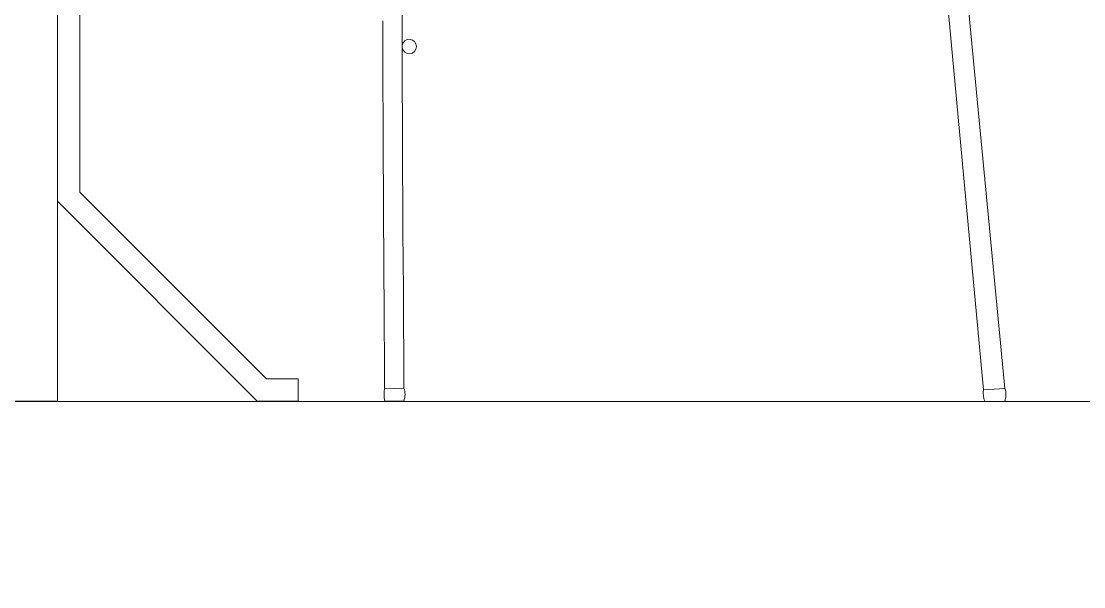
# Model space of a CAD drawing. Header units: metres. Extents: x -48 to 2360, y -1392 to 453.
# Drawn here: x 1305.685 to 1306.637, y 356.823 to 357.329 of the extents above; entities that cross this region are included whole.
import ezdxf

# ---------------------------------------------------------------- set-up
doc = ezdxf.new("R2010")
doc.units = ezdxf.units.M
doc.layers.get('0').update_dxf_attribs({"color": 200})
doc.layers.add('corte1', color=211, linetype='Continuous', lineweight=20)
doc.layers.add('corte3', color=215, linetype='Continuous', lineweight=5)

# ---------------------------------------------------------------- blocks, each defined once
blk = doc.blocks.new('mesas y sillas de cafeteria')
for p, q in [((50.41697, -14.93145), (50.41697, -14.25145)), ((50.72742, -14.91989), (50.71012, -14.92042)), ((50.33697, -14.93145), (50.41697, -14.93145)), ((50.72729, -14.93145), (50.71038, -14.93145)), ((51.26584, -14.93191), (51.24823, -14.93191))]:
    blk.add_line(p, q)
for points in [[(50.41697, -14.75245), (50.59597, -14.93145), (50.63254, -14.93145), (50.63254, -14.91145), (50.60425, -14.91145), (50.43697, -14.74417), (50.43697, -14.29148), (50.57615, -14.27141), (50.57497, -14.25145), (50.41697, -14.27263)], [(51.20595, -14.29232), (51.26598, -14.92035), (51.24675, -14.92154), (51.18845, -14.29398)], [(50.71012, -14.92042), (50.70957, -14.8363), (50.70951, -14.82654), (50.70945, -14.817), (50.7094, -14.80768), (50.70934, -14.79857), (50.70929, -14.78964), (50.70924, -14.78089), (50.70919, -14.77231), (50.70915, -14.76388), (50.7091, -14.7556), (50.70906, -14.74748), (50.70902, -14.73952), (50.70898, -14.73175), (50.70894, -14.72417), (50.70891, -14.71679), (50.70887, -14.70964), (50.70884, -14.70273), (50.70881, -14.69606), (50.70878, -14.68963), (50.70875, -14.68344), (50.70872, -14.67748), (50.7087, -14.67175), (50.70868, -14.66623), (50.70865, -14.66093), (50.70863, -14.65584), (50.70861, -14.65094), (50.7086, -14.64624), (50.70858, -14.64173), (50.70856, -14.63741), (50.70855, -14.63326), (50.70854, -14.62929), (50.70853, -14.62548), (50.70851, -14.62183), (50.70851, -14.61833), (50.7085, -14.61499), (50.70849, -14.61178), (50.70848, -14.60871), (50.70848, -14.60578), (50.70847, -14.60296), (50.70847, -14.60027), (50.70847, -14.59769), (50.70847, -14.59522), (50.70846, -14.59284), (50.70846, -14.59057)], [(50.72593, -14.58245), (50.72583, -14.59353), (50.72578, -14.60587), (50.72578, -14.61983), (50.72583, -14.63578), (50.7259, -14.65407), (50.726, -14.67505), (50.72613, -14.69888), (50.72627, -14.72484), (50.72643, -14.75201), (50.72659, -14.77946), (50.72674, -14.80628), (50.72689, -14.83153), (50.72742, -14.91989)]]:
    blk.add_lwpolyline(points)
for centre, radius, start, end in [((50.73216, -14.61374), 0.0065, 189.69534, 170.5757), ((50.73317, -14.92539), 0.02358, 167.84341, 194.89346), ((50.71232, -14.92549), 0.01611, 338.29148, 20.34594), ((51.25087, -14.92595), 0.01611, 338.29148, 20.34594), ((51.26395, -14.92439), 0.01743, 170.61109, 205.57764)]:
    blk.add_arc(centre, radius, start, end)

msp = doc.modelspace()

# ---------------------------------------------------------------- linework, layer by layer
at = {"layer": 'corte1', "ltscale": 7, "transparency": 33554687}
msp.add_lwpolyline([(1301.80407, 356.82251), (1301.80407, 356.98851), (1307.30479, 356.98851), (1307.30479, 356.98851)], dxfattribs=at)

# ---------------------------------------------------------------- block references
at = {"layer": 'corte3', "transparency": 33554687}
msp.add_blockref('mesas y sillas de cafeteria', (1255.30039, 371.92042), dxfattribs=at)

doc.saveas('drawing.dxf')
